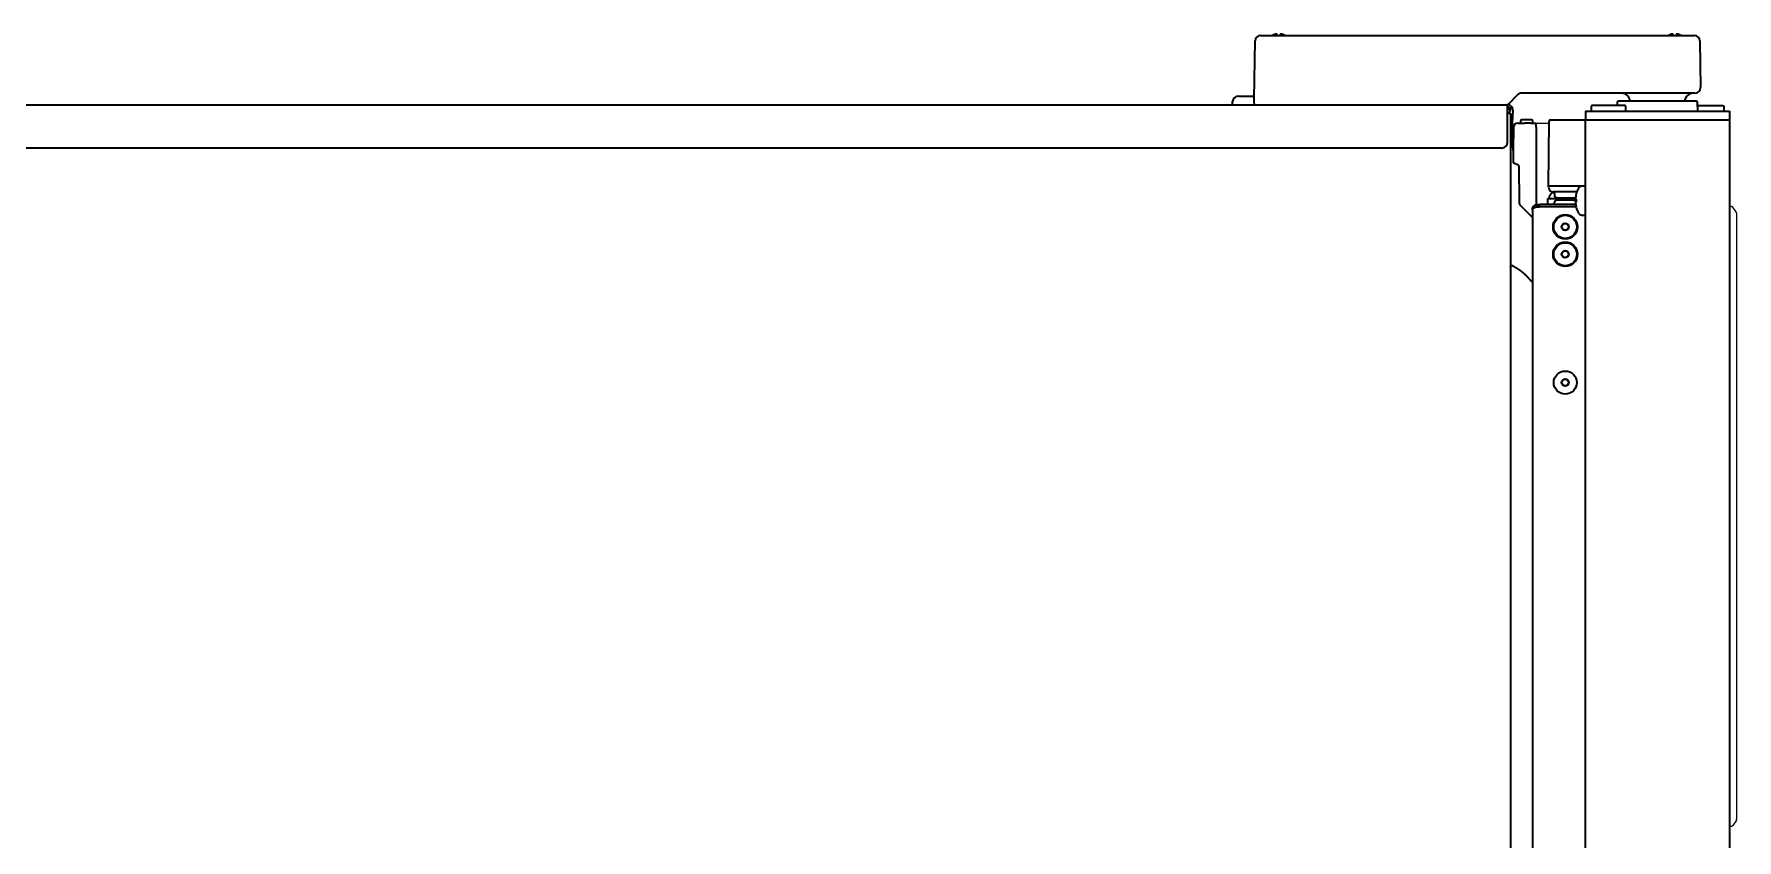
# Model space of a CAD drawing. Extents: x 6569 to 10251, y -294 to 3100.
# Drawn here: x 9604 to 10195, y 1641 to 1921 of the extents above; entities that cross this region are included whole.
import ezdxf

# ---------------------------------------------------------------- set-up
doc = ezdxf.new("R2010")
doc.units = 0
doc.header["$LTSCALE"] = 5
doc.layers.get('0').update_dxf_attribs({"linetype": 'CONTINUOUS', "lineweight": 0})
doc.layers.add('1', color=7, linetype='CONTINUOUS', true_color=0xffffff)
doc.layers.add('GEOM', color=7, linetype='CONTINUOUS')

msp = doc.modelspace()

# ---------------------------------------------------------------- linework, layer by layer
msp.add_line((10125.44, 1889.97), (10130.01, 1889.93))
at = {"layer": '1', "color": 7, "linetype": 'Continuous', "lineweight": 35}
for p, q in [((10027.56, 1898.33), (10027.92, 1918.46)), ((10029.82, 1920.33), (10034.91, 1920.33)), ((10034.91, 1920.33), (10114.75, 1920.33)), ((10114.75, 1920.33), (10118.75, 1920.33)), ((10118.75, 1920.33), (10175.28, 1920.33)), ((10175.28, 1920.33), (10180.38, 1920.33)), ((10182.28, 1918.46), (10182.56, 1902.33)), ((10022.1, 1899.33), (10027.1, 1899.33)), ((10027.1, 1899.33), (10027.58, 1899.33)), ((10027.62, 1896.81), (10027.56, 1898.33)), ((10118.98, 1899.74), (10115.71, 1896.47)), ((10175.57, 1900.33), (10120.39, 1900.33)), ((10167.56, 1897.58), (10154.12, 1897.58)), ((10181.01, 1897.58), (10167.56, 1897.58)), ((10180.56, 1900.33), (10175.57, 1900.33)), ((10182.56, 1902.33), (10182.56, 1902.26)), ((9321.66, 1896.33), (10115.57, 1896.33)), ((10020.06, 1896.33), (10020.1, 1897.4)), ((10115.57, 1894.43), (10115.57, 1896.33)), ((10115.57, 1883.32), (10115.57, 1894.43)), ((10115.57, 1893.53), (10116.52, 1893.53)), ((10116.51, 1893.33), (10115.57, 1893.33)), ((10115.76, 1893.55), (10116.52, 1893.55)), ((10116.56, 1893.33), (10116.56, 1277.43)), ((10117.36, 1894.43), (10116.78, 1883.32)), ((10142.56, 1894.08), (10144.56, 1894.08)), ((10142.56, 1894.08), (10142.56, 1891.08)), ((10144.81, 1896.08), (10144.56, 1895.83)), ((10144.56, 1895.83), (10144.56, 1894.33)), ((10144.56, 1894.33), (10144.81, 1894.08)), ((10144.56, 1894.08), (10190.56, 1894.08)), ((10150.56, 1896.08), (10144.81, 1896.08)), ((10156.31, 1896.08), (10150.56, 1896.08)), ((10153.62, 1897.09), (10153.6, 1896.08)), ((10156.56, 1895.83), (10156.31, 1896.08)), ((10156.31, 1894.08), (10156.56, 1894.33)), ((10156.56, 1894.33), (10156.56, 1895.83)), ((10181.56, 1894.08), (10181.51, 1897.09)), ((10181.53, 1896.08), (10190.31, 1896.08)), ((10190.31, 1896.08), (10190.56, 1895.83)), ((10190.56, 1894.33), (10190.31, 1894.08)), ((10190.56, 1895.83), (10190.56, 1894.33)), ((10190.56, 1894.08), (10192.56, 1894.08)), ((10192.56, 1894.08), (10192.56, 1891.08)), ((10117.58, 1888.5), (10117.44, 1880.47)), ((10117.44, 1880.47), (10117.58, 1888.5)), ((10119.08, 1889.97), (10121.58, 1889.97)), ((10120.01, 1890.58), (10120.01, 1889.97)), ((10122.01, 1891.08), (10120.51, 1891.08)), ((10123.58, 1889.97), (10121.58, 1889.97)), ((10123.37, 1891.08), (10122.01, 1891.08)), ((10123.87, 1891.08), (10123.37, 1891.08)), ((10123.58, 1889.97), (10125.44, 1889.97)), ((10124.37, 1889.97), (10124.37, 1890.58)), ((10125.44, 1888.5), (10125.44, 1889.97)), ((10125.44, 1888.5), (10125.44, 1880.47)), ((10129.81, 1868.08), (10130.01, 1890.58)), ((10130.51, 1891.08), (10136.32, 1891.08)), ((10136.32, 1891.08), (10142.56, 1891.08)), ((10142.56, 1891.08), (10144.36, 1891.08)), ((10142.56, 1333.58), (10142.56, 1891.08)), ((10144.36, 1891.08), (10190.76, 1891.08)), ((10190.76, 1891.08), (10192.56, 1891.08)), ((10192.56, 1891.08), (10192.56, 1333.58)), ((9323.66, 1881.33), (10113.57, 1881.33)), ((10116.68, 1881.33), (10116.56, 1881.33)), ((10116.78, 1883.32), (10116.68, 1881.33)), ((10117.44, 1880.47), (10117.47, 1876.53)), ((10117.44, 1880.47), (10117.47, 1876.53)), ((10125.44, 1880.47), (10125.44, 1861.7)), ((10117.8, 1876.07), (10117.8, 1876.07)), ((10117.8, 1876.07), (10119.15, 1875.57)), ((10119.48, 1875.11), (10119.59, 1862.42)), ((10136.02, 1868.08), (10129.81, 1868.08)), ((10129.82, 1867.56), (10129.81, 1868.08)), ((10142.56, 1868.08), (10136.02, 1868.08)), ((10129.57, 1863.78), (10131.57, 1863.78)), ((10129.57, 1861.78), (10129.57, 1863.78)), ((10129.97, 1864.38), (10129.97, 1864.18)), ((10129.97, 1863.78), (10137.97, 1863.78)), ((10136.36, 1866.08), (10131.32, 1866.08)), ((10131.81, 1865.58), (10131.81, 1865.08)), ((10132.81, 1864.08), (10139.14, 1864.08)), ((10135.57, 1863.18), (10132.87, 1863.18)), ((10138.27, 1863.18), (10135.57, 1863.18)), ((10139.57, 1866.08), (10136.36, 1866.08)), ((10137.97, 1863.78), (10139.11, 1863.78)), ((10139.36, 1865.38), (10139.37, 1865.38)), ((10120.03, 1861.37), (10124, 1857.41)), ((10124.16, 1859.73), (10124.16, 1380.06)), ((10124.17, 1859.89), (10124.17, 1859.79)), ((10125.86, 1860.85), (10125.84, 1860.85)), ((10125.96, 1861.78), (10126.87, 1861.78)), ((10125.96, 1861.78), (10125.96, 1860.98)), ((10139.32, 1860.98), (10126.6, 1860.98)), ((10139.17, 1861.78), (10126.87, 1861.78)), ((10139.36, 1860.78), (10139.37, 1860.78)), ((10141.27, 1858.08), (10142.31, 1858.08)), ((10195.06, 1798.92), (10195.16, 1798.92))]:
    msp.add_line(p, q, dxfattribs=at)
for centre, radius in [((10135.57, 1853.98), 4.25), ((10135.57, 1853.98), 4), ((10135.57, 1853.98), 1.25), ((10135.57, 1853.98), 1.15), ((10135.57, 1844.48), 4.25), ((10135.57, 1844.48), 4), ((10135.57, 1844.48), 1.25), ((10135.57, 1844.48), 1.15), ((10135.57, 1799.98), 4), ((10135.57, 1799.98), 1.25), ((10135.57, 1799.98), 1.15)]:
    msp.add_circle(centre, radius, dxfattribs=at)
for centre, radius, start, end in [((10029.82, 1918.43), 1.9, 90, 179), ((10180.38, 1918.43), 1.9, 1, 90), ((10022.1, 1897.33), 2, 90, 178), ((10120.39, 1898.33), 2, 90, 135), ((10154.12, 1897.08), 0.5, 90, 179), ((10155.12, 1897.33), 3, 4.80592, 90), ((10180.01, 1897.33), 3, 90, 175.19408), ((10180.56, 1902.33), 2, 270, 358), ((10181.01, 1897.08), 0.5, 1, 90), ((10028.12, 1896.83), 0.5, 182, 270), ((10115.36, 1896.83), 0.5, 270, 315), ((10115.57, 1894.53), 1.8, 357, 90), ((10115.57, 1894.53), 1, 357, 90), ((10114.76, 1893.53), 1.8, 10.66753, 63.52321), ((10114.76, 1893.53), 1, 1.14599, 36.635), ((10114.76, 1893.53), 1, 0, 1.14599), ((10119.08, 1888.47), 1.5, 90, 179), ((10120.51, 1890.58), 0.5, 90, 179.5), ((10123.87, 1890.58), 0.5, 0.5, 90), ((10130.51, 1890.58), 0.5, 90, 179.5), ((10117.97, 1876.53), 0.5, 180.5, 250), ((10118.98, 1875.1), 0.5, 0.5, 70), ((10141.27, 1866.83), 1.25, 90, 151.39794), ((10142.31, 1867.83), 0.25, 0, 90), ((10121.09, 1862.43), 1.5, 180.5, 225), ((10131.32, 1867.58), 1.5, 180.5, 270), ((10130.37, 1864.38), 0.4, 149.69882, 180), ((10130.37, 1864.18), 0.4, 180, 270), ((10134.17, 1862.16), 4.8, 125.37354, 149.69882), ((10131.31, 1865.58), 0.5, 0, 89.87336), ((10132.87, 1861.88), 1.3, 90, 174.78409), ((10131.78, 1861.98), 0.2, 174.78409, 270), ((10132.81, 1865.08), 1, 180, 270), ((10137.57, 1864.18), 0.4, 270, 345.52156), ((10138.27, 1861.88), 1.3, 36.55704, 90), ((10148.15, 1863.08), 9.08, 151.39794, 165.3324), ((10148.15, 1863.08), 8.79, 177.39099, 182.60901), ((10125.06, 1858.47), 1.5, 225, 233.48528), ((10148.15, 1863.08), 9.08, 194.6676, 208.60206), ((10141.27, 1859.33), 1.25, 208.60206, 270), ((10142.31, 1858.33), 0.25, 270, 0)]:
    msp.add_arc(centre, radius, start, end, dxfattribs=at)
for centre, major_axis, ratio, start_param, end_param in [((10113.57, 1883.32), (2, 0), 0.99863, 4.712389, 6.283185), ((10148.15, 1863.16), (-9.06, 0), 0.993151, -0.249579, -0.058074), ((10148.15, 1863.74), (9.06, 0), 0.116841, 3.199666, 3.391172), ((10148.15, 1862.42), (-9.06, 0), 0.116841, -0.249579, -0.058074), ((10148.15, 1863), (-9.06, 0), 0.993151, 0.058074, 0.249579)]:
    msp.add_ellipse(centre, major_axis=major_axis, ratio=ratio, start_param=start_param, end_param=end_param, dxfattribs=at)
for points, knots in [([(10035.06, 1920.82), (10035.01, 1920.81), (10034.9, 1920.78), (10034.74, 1920.73), (10034.58, 1920.67), (10034.43, 1920.61), (10034.27, 1920.54), (10034.12, 1920.47), (10033.98, 1920.4), (10033.89, 1920.34), (10033.86, 1920.33)], [0, 0, 0, 0, 0.125, 0.25, 0.375, 0.5, 0.625, 0.75, 0.875, 0.938945, 0.938945, 0.938945, 0.938945]), ([(10035.56, 1920.33), (10035.56, 1920.43), (10035.56, 1920.52), (10035.56, 1920.64), (10035.56, 1920.68), (10035.56, 1920.76), (10035.56, 1920.79), (10035.56, 1920.82)], [0.0751616, 0.0751616, 0.0751616, 0.0751616, 0.5, 0.5, 0.75, 0.75, 1, 1, 1, 1]), ([(10036.56, 1920.82), (10036.56, 1920.81), (10036.56, 1920.78), (10036.56, 1920.73), (10036.56, 1920.67), (10036.56, 1920.61), (10036.56, 1920.54), (10036.56, 1920.47), (10036.56, 1920.4), (10036.56, 1920.34), (10036.56, 1920.33)], [0, 0, 0, 0, 0.125, 0.25, 0.375, 0.5, 0.625, 0.75, 0.875, 0.938945, 0.938945, 0.938945, 0.938945]), ([(10038.27, 1920.33), (10038.1, 1920.43), (10037.92, 1920.52), (10037.63, 1920.64), (10037.52, 1920.68), (10037.29, 1920.76), (10037.18, 1920.79), (10037.06, 1920.82)], [0.0751616, 0.0751616, 0.0751616, 0.0751616, 0.5, 0.5, 0.75, 0.75, 1, 1, 1, 1]), ([(10172.56, 1920.82), (10172.51, 1920.81), (10172.4, 1920.78), (10172.24, 1920.73), (10172.08, 1920.67), (10171.93, 1920.61), (10171.77, 1920.54), (10171.62, 1920.47), (10171.48, 1920.4), (10171.39, 1920.35), (10171.37, 1920.33)], [0, 0, 0, 0, 0.134116, 0.268232, 0.402347, 0.536463, 0.670579, 0.804695, 0.938811, 1, 1, 1, 1]), ([(10173.06, 1920.33), (10173.06, 1920.43), (10173.06, 1920.52), (10173.06, 1920.64), (10173.06, 1920.68), (10173.06, 1920.76), (10173.06, 1920.79), (10173.06, 1920.82)], [0.0751616, 0.0751616, 0.0751616, 0.0751616, 0.5, 0.5, 0.75, 0.75, 1, 1, 1, 1]), ([(10174.06, 1920.82), (10174.06, 1920.81), (10174.06, 1920.78), (10174.06, 1920.73), (10174.06, 1920.67), (10174.06, 1920.61), (10174.06, 1920.54), (10174.06, 1920.47), (10174.06, 1920.4), (10174.06, 1920.34), (10174.06, 1920.33)], [0, 0, 0, 0, 0.125, 0.25, 0.375, 0.5, 0.625, 0.75, 0.875, 0.938945, 0.938945, 0.938945, 0.938945]), ([(10175.77, 1920.33), (10175.6, 1920.43), (10175.42, 1920.52), (10175.13, 1920.64), (10175.02, 1920.68), (10174.79, 1920.76), (10174.68, 1920.79), (10174.56, 1920.82)], [0.0751616, 0.0751616, 0.0751616, 0.0751616, 0.5, 0.5, 0.75, 0.75, 1, 1, 1, 1]), ([(10117.47, 1876.53), (10117.47, 1876.48), (10117.48, 1876.43), (10117.51, 1876.33), (10117.53, 1876.29), (10117.59, 1876.21), (10117.63, 1876.17), (10117.71, 1876.11), (10117.75, 1876.08), (10117.8, 1876.07)], [0, 0, 0, 0, 0.25, 0.25, 0.5, 0.5, 0.75, 0.75, 1, 1, 1, 1]), ([(10125.96, 1860.87), (10125.93, 1860.87), (10125.9, 1860.86), (10125.84, 1860.85), (10125.81, 1860.85), (10125.72, 1860.83), (10125.6, 1860.81), (10125.49, 1860.78), (10125.4, 1860.76), (10125.37, 1860.75), (10125.32, 1860.73), (10125.29, 1860.73), (10125.15, 1860.69), (10125.05, 1860.65), (10124.91, 1860.6), (10124.84, 1860.57), (10124.77, 1860.53), (10124.73, 1860.51), (10124.71, 1860.5), (10124.61, 1860.45), (10124.53, 1860.4), (10124.44, 1860.32), (10124.4, 1860.29), (10124.36, 1860.25), (10124.34, 1860.22), (10124.32, 1860.2), (10124.27, 1860.13), (10124.24, 1860.07), (10124.19, 1859.94), (10124.17, 1859.88), (10124.17, 1859.81)], [0, 0, 0, 0, 0.03125, 0.03125, 0.0625, 0.0625, 0.125, 0.1875, 0.1875, 0.21875, 0.21875, 0.25, 0.25, 0.375, 0.375, 0.4375, 0.46875, 0.46875, 0.5, 0.5, 0.625, 0.625, 0.6875, 0.71875, 0.71875, 0.75, 0.75, 0.875, 0.875, 1, 1, 1, 1]), ([(10125.96, 1860.98), (10125.94, 1860.98), (10125.9, 1860.98), (10125.83, 1860.97), (10125.76, 1860.96), (10125.69, 1860.94), (10125.63, 1860.92), (10125.56, 1860.89), (10125.5, 1860.86), (10125.46, 1860.84), (10125.44, 1860.83), (10125.44, 1860.83)], [0, 0, 0, 0, 0.123836, 0.247673, 0.371509, 0.495346, 0.619182, 0.743019, 0.866855, 0.990692, 1, 1, 1, 1]), ([(10125.96, 1860.87), (10126.06, 1860.89), (10126.16, 1860.91), (10126.37, 1860.94), (10126.48, 1860.96), (10126.6, 1860.98)], [0, 0, 0, 0, 0.462959, 0.462959, 1, 1, 1, 1]), ([(10126.32, 1860.98), (10126.25, 1860.96), (10126.19, 1860.94), (10126.07, 1860.91), (10126.02, 1860.89), (10125.96, 1860.87)], [0, 0, 0, 0, 0.537041, 0.537041, 1, 1, 1, 1])]:
    msp.add_open_spline(points, degree=3, knots=knots, dxfattribs=at)
for points in [[(10035.56, 1920.82), (10035.54, 1920.82), (10035.49, 1920.83), (10035.42, 1920.84), (10035.35, 1920.84), (10035.28, 1920.84), (10035.21, 1920.84), (10035.14, 1920.83), (10035.09, 1920.82), (10035.06, 1920.82)], [(10037.06, 1920.82), (10037.04, 1920.83), (10036.99, 1920.83), (10036.91, 1920.84), (10036.84, 1920.84), (10036.77, 1920.84), (10036.7, 1920.84), (10036.63, 1920.83), (10036.59, 1920.82), (10036.56, 1920.82)], [(10173.06, 1920.82), (10173.04, 1920.82), (10172.99, 1920.83), (10172.92, 1920.84), (10172.85, 1920.84), (10172.78, 1920.84), (10172.71, 1920.84), (10172.64, 1920.83), (10172.59, 1920.82), (10172.56, 1920.82)], [(10174.56, 1920.82), (10174.54, 1920.83), (10174.49, 1920.83), (10174.41, 1920.84), (10174.34, 1920.84), (10174.27, 1920.84), (10174.2, 1920.84), (10174.13, 1920.83), (10174.09, 1920.82), (10174.06, 1920.82)], [(10124.17, 1859.89), (10124.16, 1859.95), (10124.16, 1860.02), (10124.17, 1860.09)], [(10124.17, 1859.81), (10124.17, 1859.78), (10124.16, 1859.75), (10124.16, 1859.73)], [(10124.17, 1860.09), (10124.17, 1860.13), (10124.18, 1860.2), (10124.2, 1860.32), (10124.22, 1860.43), (10124.25, 1860.54), (10124.29, 1860.65), (10124.34, 1860.75), (10124.39, 1860.85), (10124.45, 1860.95), (10124.51, 1861.04), (10124.58, 1861.13), (10124.66, 1861.22), (10124.74, 1861.3), (10124.82, 1861.37), (10124.91, 1861.44), (10125.01, 1861.5), (10125.1, 1861.56), (10125.2, 1861.61), (10125.31, 1861.65), (10125.41, 1861.69), (10125.52, 1861.72), (10125.63, 1861.75), (10125.74, 1861.76), (10125.85, 1861.78), (10125.93, 1861.78), (10125.96, 1861.78)], [(10126.6, 1860.98), (10126.5, 1860.98), (10126.41, 1860.98), (10126.32, 1860.98)]]:
    msp.add_open_spline(points, degree=3, dxfattribs=at)
msp.add_rational_spline([(10116.56, 1840.01), (10116.56, 1840.13), (10116.59, 1840.24), (10116.65, 1840.34), (10116.84, 1840.5), (10116.99, 1840.57), (10117.16, 1840.55), (10118.98, 1839.64), (10120.54, 1838.56), (10121.93, 1837.28), (10123.13, 1835.83)], [0.53832553243, 0.536126322311, 0.534828077337, 0.54070139398, 0.54070139398, 0.529985887725, 0.54070139398, 0.534816719201, 0.532855160942, 0.534816719201, 0.54070139398], degree=4, knots=[0, 0, 0, 0, 0, 0.049198, 0.049198, 0.049198, 0.11565, 0.11565, 0.11565, 1, 1, 1, 1, 1], dxfattribs=at)
msp.add_rational_spline([(10123.13, 1835.83), (10123.36, 1835.58), (10123.61, 1835.34), (10123.88, 1835.13), (10124.16, 1834.93)], [0.54070139398, 0.531593547135, 0.523760925952, 0.517203530431, 0.511921360573], degree=4, dxfattribs=at)
at = {"layer": 'GEOM', "color": 7, "linetype": 'Continuous'}
for p, q in [((10192.56, 1646.08), (10192.56, 1861.08)), ((10192.56, 1861.08), (10193.3, 1861.08)), ((10194.98, 1859), (10193.71, 1860.86)), ((10195.06, 1858.72), (10195.06, 1648.43)), ((10192.56, 1646.08), (10193.3, 1646.08)), ((10194.98, 1648.15), (10193.71, 1646.3))]:
    msp.add_line(p, q, dxfattribs=at)
for centre, start, end in [((10193.3, 1860.58), 34.28688, 90), ((10194.56, 1858.72), 0, 34.28688), ((10193.3, 1646.58), 270, 325.71312), ((10194.56, 1648.43), 325.71312, 0)]:
    msp.add_arc(centre, 0.5, start, end, dxfattribs=at)

doc.saveas('drawing.dxf')
